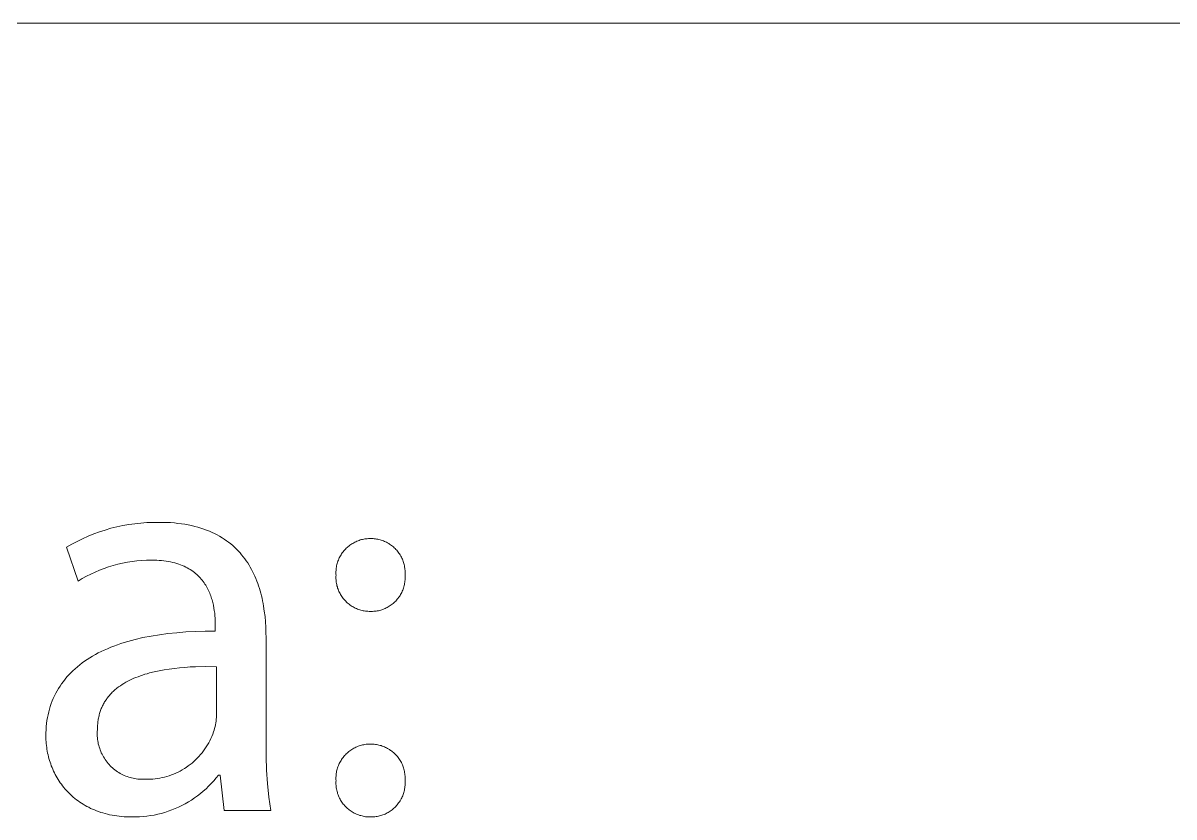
# Model space of a CAD drawing. Header units: millimetres. Extents: x -1656 to 3995, y -637 to 3312.
# Drawn here: x 3635.5 to 3747.4, y -239.8 to -162.7 of the extents above; entities that cross this region are included whole.
import ezdxf

# ---------------------------------------------------------------- set-up
doc = ezdxf.new("R2010")
doc.units = ezdxf.units.MM
doc.header["$MEASUREMENT"] = 0
doc.layers.add('Domyślny', color=7, linetype='Continuous', true_color=0x000000)

msp = doc.modelspace()

# ---------------------------------------------------------------- linework, layer by layer
at = {"layer": 'Domyślny', "color": 18, "lineweight": 15, "true_color": 0x000000}
for p, q in [((3496.48, -162.7), (3990, -162.7)), ((3645.2, -211.52), (3645.78, -211.41)), ((3645.78, -211.41), (3646.36, -211.33)), ((3646.36, -211.33), (3646.95, -211.27)), ((3646.95, -211.27), (3647.53, -211.22)), ((3647.53, -211.22), (3648.12, -211.2)), ((3648.12, -211.2), (3648.71, -211.2)), ((3648.71, -211.2), (3649.1, -211.2)), ((3649.1, -211.2), (3649.48, -211.21)), ((3649.48, -211.21), (3649.85, -211.23)), ((3649.85, -211.23), (3650.21, -211.26)), ((3650.21, -211.26), (3650.56, -211.3)), ((3650.56, -211.3), (3650.9, -211.34)), ((3650.9, -211.34), (3651.24, -211.39)), ((3651.24, -211.39), (3651.56, -211.45)), ((3641.82, -212.55), (3642.37, -212.33)), ((3642.37, -212.33), (3642.92, -212.13)), ((3642.92, -212.13), (3643.48, -211.95)), ((3643.48, -211.95), (3644.05, -211.78)), ((3644.05, -211.78), (3644.62, -211.64)), ((3644.62, -211.64), (3645.2, -211.52)), ((3651.56, -211.45), (3651.88, -211.52)), ((3651.88, -211.52), (3652.19, -211.59)), ((3652.19, -211.59), (3652.49, -211.67)), ((3652.49, -211.67), (3652.78, -211.76)), ((3652.78, -211.76), (3653.07, -211.85)), ((3653.07, -211.85), (3653.34, -211.95)), ((3653.34, -211.95), (3653.61, -212.06)), ((3653.61, -212.06), (3653.87, -212.17)), ((3653.87, -212.17), (3654.12, -212.29)), ((3654.12, -212.29), (3654.37, -212.42)), ((3654.37, -212.42), (3654.61, -212.55)), ((3639.72, -213.62), (3640.23, -213.33)), ((3640.85, -216.9), (3639.72, -213.62)), ((3640.23, -213.33), (3640.75, -213.05)), ((3640.75, -213.05), (3641.28, -212.79)), ((3641.28, -212.79), (3641.82, -212.55)), ((3654.61, -212.55), (3654.84, -212.69)), ((3654.84, -212.69), (3655.06, -212.83)), ((3655.06, -212.83), (3655.28, -212.98)), ((3655.28, -212.98), (3655.48, -213.13)), ((3655.48, -213.13), (3655.69, -213.29)), ((3655.69, -213.29), (3655.88, -213.46)), ((3655.88, -213.46), (3656.07, -213.62)), ((3656.07, -213.62), (3656.25, -213.8)), ((3666.91, -213.72), (3666.99, -213.65)), ((3666.99, -213.65), (3667.08, -213.57)), ((3667.08, -213.57), (3667.17, -213.5)), ((3667.17, -213.5), (3667.26, -213.43)), ((3667.26, -213.43), (3667.35, -213.36)), ((3667.35, -213.36), (3667.45, -213.3)), ((3667.45, -213.3), (3667.54, -213.24)), ((3667.54, -213.24), (3667.64, -213.18)), ((3667.64, -213.18), (3667.75, -213.13)), ((3667.75, -213.13), (3667.85, -213.08)), ((3667.85, -213.08), (3667.96, -213.03)), ((3667.96, -213.03), (3668.06, -212.99)), ((3668.06, -212.99), (3668.17, -212.95)), ((3668.17, -212.95), (3668.28, -212.91)), ((3668.28, -212.91), (3668.39, -212.88)), ((3668.39, -212.88), (3668.5, -212.86)), ((3668.5, -212.86), (3668.62, -212.83)), ((3668.62, -212.83), (3668.73, -212.81)), ((3668.73, -212.81), (3668.84, -212.8)), ((3668.84, -212.8), (3668.96, -212.79)), ((3668.96, -212.79), (3669.07, -212.78)), ((3669.07, -212.78), (3669.19, -212.77)), ((3669.19, -212.77), (3669.3, -212.77)), ((3669.3, -212.77), (3669.42, -212.78)), ((3669.42, -212.78), (3669.53, -212.78)), ((3669.53, -212.78), (3669.64, -212.79)), ((3669.64, -212.79), (3669.76, -212.8)), ((3669.76, -212.8), (3669.87, -212.82)), ((3669.87, -212.82), (3669.98, -212.84)), ((3669.98, -212.84), (3670.09, -212.87)), ((3670.09, -212.87), (3670.2, -212.9)), ((3670.2, -212.9), (3670.31, -212.93)), ((3670.31, -212.93), (3670.42, -212.96)), ((3670.42, -212.96), (3670.53, -213)), ((3670.53, -213), (3670.63, -213.05)), ((3670.63, -213.05), (3670.74, -213.09)), ((3670.74, -213.09), (3670.84, -213.14)), ((3670.84, -213.14), (3670.94, -213.2)), ((3670.94, -213.2), (3671.04, -213.26)), ((3671.04, -213.26), (3671.13, -213.32)), ((3671.13, -213.32), (3671.23, -213.38)), ((3671.23, -213.38), (3671.32, -213.45)), ((3671.32, -213.45), (3671.41, -213.52)), ((3671.41, -213.52), (3671.5, -213.59)), ((3671.5, -213.59), (3671.58, -213.67)), ((3656.25, -213.8), (3656.42, -213.98)), ((3656.42, -213.98), (3656.59, -214.16)), ((3656.59, -214.16), (3656.75, -214.35)), ((3656.75, -214.35), (3656.91, -214.54)), ((3656.91, -214.54), (3657.06, -214.74)), ((3657.06, -214.74), (3657.2, -214.94)), ((3666.15, -214.87), (3666.19, -214.76)), ((3666.19, -214.76), (3666.24, -214.66)), ((3666.24, -214.66), (3666.29, -214.55)), ((3666.29, -214.55), (3666.35, -214.45)), ((3666.35, -214.45), (3666.41, -214.35)), ((3666.41, -214.35), (3666.47, -214.26)), ((3666.47, -214.26), (3666.53, -214.16)), ((3666.53, -214.16), (3666.6, -214.07)), ((3666.6, -214.07), (3666.67, -213.98)), ((3666.67, -213.98), (3666.75, -213.89)), ((3666.75, -213.89), (3666.83, -213.81)), ((3666.83, -213.81), (3666.91, -213.72)), ((3671.58, -213.67), (3671.66, -213.75)), ((3671.66, -213.75), (3671.74, -213.83)), ((3671.74, -213.83), (3671.82, -213.91)), ((3671.82, -213.91), (3671.89, -214)), ((3671.89, -214), (3671.96, -214.09)), ((3671.96, -214.09), (3672.03, -214.18)), ((3672.03, -214.18), (3672.1, -214.27)), ((3672.1, -214.27), (3672.16, -214.37)), ((3672.16, -214.37), (3672.21, -214.47)), ((3672.21, -214.47), (3672.27, -214.57)), ((3672.27, -214.57), (3672.32, -214.67)), ((3672.32, -214.67), (3672.37, -214.77)), ((3672.37, -214.77), (3672.41, -214.88)), ((3642.94, -215.84), (3642.51, -216.03)), ((3643.38, -215.68), (3642.94, -215.84)), ((3643.82, -215.53), (3643.38, -215.68)), ((3644.27, -215.39), (3643.82, -215.53)), ((3644.73, -215.27), (3644.27, -215.39)), ((3645.18, -215.16), (3644.73, -215.27)), ((3645.64, -215.07), (3645.18, -215.16)), ((3646.11, -215), (3645.64, -215.07)), ((3646.57, -214.94), (3646.11, -215)), ((3647.04, -214.9), (3646.57, -214.94)), ((3647.51, -214.88), (3647.04, -214.9)), ((3647.98, -214.87), (3647.51, -214.88)), ((3648.24, -214.87), (3647.98, -214.87)), ((3648.49, -214.88), (3648.24, -214.87)), ((3648.73, -214.89), (3648.49, -214.88)), ((3648.97, -214.91), (3648.73, -214.89)), ((3649.2, -214.94), (3648.97, -214.91)), ((3649.42, -214.97), (3649.2, -214.94)), ((3649.64, -215), (3649.42, -214.97)), ((3649.85, -215.05), (3649.64, -215)), ((3650.05, -215.09), (3649.85, -215.05)), ((3650.25, -215.14), (3650.05, -215.09)), ((3650.44, -215.2), (3650.25, -215.14)), ((3650.63, -215.26), (3650.44, -215.2)), ((3650.81, -215.32), (3650.63, -215.26)), ((3650.98, -215.39), (3650.81, -215.32)), ((3651.15, -215.46), (3650.98, -215.39)), ((3651.31, -215.54), (3651.15, -215.46)), ((3651.46, -215.62), (3651.31, -215.54)), ((3651.61, -215.7), (3651.46, -215.62)), ((3651.76, -215.79), (3651.61, -215.7)), ((3651.9, -215.88), (3651.76, -215.79)), ((3652.03, -215.98), (3651.9, -215.88)), ((3657.2, -214.94), (3657.34, -215.14)), ((3657.34, -215.14), (3657.47, -215.35)), ((3657.47, -215.35), (3657.59, -215.56)), ((3657.59, -215.56), (3657.71, -215.78)), ((3657.71, -215.78), (3657.82, -215.99)), ((3665.91, -215.99), (3665.92, -215.87)), ((3665.92, -215.87), (3665.93, -215.76)), ((3665.93, -215.76), (3665.94, -215.64)), ((3665.94, -215.64), (3665.96, -215.53)), ((3665.96, -215.53), (3665.98, -215.42)), ((3665.98, -215.42), (3666.01, -215.3)), ((3666.01, -215.3), (3666.03, -215.19)), ((3666.03, -215.19), (3666.07, -215.08)), ((3666.07, -215.08), (3666.11, -214.97)), ((3666.11, -214.97), (3666.15, -214.87)), ((3672.41, -214.88), (3672.45, -214.99)), ((3672.45, -214.99), (3672.49, -215.09)), ((3672.49, -215.09), (3672.52, -215.2)), ((3672.52, -215.2), (3672.55, -215.31)), ((3672.55, -215.31), (3672.57, -215.43)), ((3672.57, -215.43), (3672.59, -215.54)), ((3672.59, -215.54), (3672.61, -215.65)), ((3672.61, -215.65), (3672.62, -215.76)), ((3672.62, -215.76), (3672.63, -215.88)), ((3672.63, -215.88), (3672.64, -215.99)), ((3641.25, -216.66), (3640.85, -216.9)), ((3641.66, -216.43), (3641.25, -216.66)), ((3642.08, -216.22), (3641.66, -216.43)), ((3642.51, -216.03), (3642.08, -216.22)), ((3652.16, -216.07), (3652.03, -215.98)), ((3652.28, -216.17), (3652.16, -216.07)), ((3652.4, -216.28), (3652.28, -216.17)), ((3652.51, -216.38), (3652.4, -216.28)), ((3652.62, -216.49), (3652.51, -216.38)), ((3652.73, -216.6), (3652.62, -216.49)), ((3652.83, -216.71), (3652.73, -216.6)), ((3652.92, -216.83), (3652.83, -216.71)), ((3653.01, -216.95), (3652.92, -216.83)), ((3653.1, -217.07), (3653.01, -216.95)), ((3657.82, -215.99), (3657.93, -216.22)), ((3657.93, -216.22), (3658.03, -216.44)), ((3658.03, -216.44), (3658.13, -216.67)), ((3658.13, -216.67), (3658.22, -216.9)), ((3658.22, -216.9), (3658.31, -217.13)), ((3665.91, -216.1), (3665.91, -215.99)), ((3665.91, -216.22), (3665.91, -216.1)), ((3665.92, -216.33), (3665.91, -216.22)), ((3665.91, -216.45), (3665.92, -216.33)), ((3665.91, -216.56), (3665.91, -216.45)), ((3665.91, -216.68), (3665.91, -216.56)), ((3665.92, -216.79), (3665.91, -216.68)), ((3665.93, -216.91), (3665.92, -216.79)), ((3665.95, -217.02), (3665.93, -216.91)), ((3672.62, -216.9), (3672.61, -217.02)), ((3672.63, -216.79), (3672.62, -216.9)), ((3672.64, -216.22), (3672.63, -216.33)), ((3672.63, -216.33), (3672.64, -216.45)), ((3672.64, -216.68), (3672.63, -216.79)), ((3672.64, -215.99), (3672.64, -216.1)), ((3672.64, -216.1), (3672.64, -216.22)), ((3672.64, -216.45), (3672.64, -216.56)), ((3672.64, -216.56), (3672.64, -216.68)), ((3653.18, -217.19), (3653.1, -217.07)), ((3653.26, -217.31), (3653.18, -217.19)), ((3653.33, -217.43), (3653.26, -217.31)), ((3653.4, -217.56), (3653.33, -217.43)), ((3653.47, -217.69), (3653.4, -217.56)), ((3653.53, -217.81), (3653.47, -217.69)), ((3653.59, -217.94), (3653.53, -217.81)), ((3653.65, -218.07), (3653.59, -217.94)), ((3653.7, -218.2), (3653.65, -218.07)), ((3658.31, -217.13), (3658.39, -217.37)), ((3658.39, -217.37), (3658.47, -217.61)), ((3658.47, -217.61), (3658.54, -217.85)), ((3658.54, -217.85), (3658.61, -218.09)), ((3658.61, -218.09), (3658.67, -218.33)), ((3665.96, -217.14), (3665.95, -217.02)), ((3665.99, -217.25), (3665.96, -217.14)), ((3666.01, -217.36), (3665.99, -217.25)), ((3666.05, -217.47), (3666.01, -217.36)), ((3666.08, -217.58), (3666.05, -217.47)), ((3666.12, -217.69), (3666.08, -217.58)), ((3666.16, -217.8), (3666.12, -217.69)), ((3666.21, -217.91), (3666.16, -217.8)), ((3666.26, -218.01), (3666.21, -217.91)), ((3666.31, -218.11), (3666.26, -218.01)), ((3666.37, -218.22), (3666.31, -218.11)), ((3672.26, -218.1), (3672.2, -218.2)), ((3672.31, -218), (3672.26, -218.1)), ((3672.36, -217.9), (3672.31, -218)), ((3672.4, -217.79), (3672.36, -217.9)), ((3672.44, -217.68), (3672.4, -217.79)), ((3672.48, -217.58), (3672.44, -217.68)), ((3672.51, -217.47), (3672.48, -217.58)), ((3672.54, -217.35), (3672.51, -217.47)), ((3672.57, -217.24), (3672.54, -217.35)), ((3672.59, -217.13), (3672.57, -217.24)), ((3672.61, -217.02), (3672.59, -217.13)), ((3653.75, -218.33), (3653.7, -218.2)), ((3653.79, -218.47), (3653.75, -218.33)), ((3653.83, -218.6), (3653.79, -218.47)), ((3653.87, -218.73), (3653.83, -218.6)), ((3653.91, -218.86), (3653.87, -218.73)), ((3653.94, -218.99), (3653.91, -218.86)), ((3653.98, -219.12), (3653.94, -218.99)), ((3654, -219.26), (3653.98, -219.12)), ((3658.67, -218.33), (3658.73, -218.58)), ((3658.73, -218.58), (3658.78, -218.83)), ((3658.78, -218.83), (3658.83, -219.08)), ((3658.83, -219.08), (3658.88, -219.33)), ((3666.43, -218.31), (3666.37, -218.22)), ((3666.49, -218.41), (3666.43, -218.31)), ((3666.56, -218.5), (3666.49, -218.41)), ((3666.63, -218.6), (3666.56, -218.5)), ((3666.7, -218.69), (3666.63, -218.6)), ((3666.78, -218.77), (3666.7, -218.69)), ((3666.86, -218.86), (3666.78, -218.77)), ((3666.94, -218.94), (3666.86, -218.86)), ((3667.02, -219.02), (3666.94, -218.94)), ((3667.11, -219.09), (3667.02, -219.02)), ((3667.2, -219.16), (3667.11, -219.09)), ((3667.3, -219.23), (3667.2, -219.16)), ((3667.39, -219.3), (3667.3, -219.23)), ((3671.29, -219.22), (3671.2, -219.28)), ((3671.38, -219.15), (3671.29, -219.22)), ((3671.47, -219.08), (3671.38, -219.15)), ((3671.56, -219), (3671.47, -219.08)), ((3671.64, -218.92), (3671.56, -219)), ((3671.72, -218.84), (3671.64, -218.92)), ((3671.8, -218.76), (3671.72, -218.84)), ((3671.87, -218.67), (3671.8, -218.76)), ((3671.95, -218.58), (3671.87, -218.67)), ((3672.01, -218.49), (3671.95, -218.58)), ((3672.08, -218.4), (3672.01, -218.49)), ((3672.14, -218.3), (3672.08, -218.4)), ((3672.2, -218.2), (3672.14, -218.3)), ((3654.05, -219.52), (3654, -219.26)), ((3654.09, -219.77), (3654.05, -219.52)), ((3654.13, -220.03), (3654.09, -219.77)), ((3654.15, -220.27), (3654.13, -220.03)), ((3654.17, -220.51), (3654.15, -220.27)), ((3658.88, -219.33), (3658.95, -219.84)), ((3658.95, -219.84), (3659.02, -220.35)), ((3659.02, -220.35), (3659.06, -220.86)), ((3667.49, -219.36), (3667.39, -219.3)), ((3667.59, -219.42), (3667.49, -219.36)), ((3667.69, -219.47), (3667.59, -219.42)), ((3667.79, -219.53), (3667.69, -219.47)), ((3667.9, -219.57), (3667.79, -219.53)), ((3668, -219.62), (3667.9, -219.57)), ((3668.11, -219.66), (3668, -219.62)), ((3668.22, -219.7), (3668.11, -219.66)), ((3668.33, -219.73), (3668.22, -219.7)), ((3668.45, -219.76), (3668.33, -219.73)), ((3668.56, -219.78), (3668.45, -219.76)), ((3668.67, -219.8), (3668.56, -219.78)), ((3668.79, -219.82), (3668.67, -219.8)), ((3668.9, -219.83), (3668.79, -219.82)), ((3669.02, -219.84), (3668.9, -219.83)), ((3669.13, -219.85), (3669.02, -219.84)), ((3669.25, -219.85), (3669.13, -219.85)), ((3669.36, -219.85), (3669.25, -219.85)), ((3669.48, -219.85), (3669.36, -219.85)), ((3669.59, -219.84), (3669.48, -219.85)), ((3669.7, -219.83), (3669.59, -219.84)), ((3669.82, -219.82), (3669.7, -219.83)), ((3669.93, -219.8), (3669.82, -219.82)), ((3670.04, -219.78), (3669.93, -219.8)), ((3670.16, -219.75), (3670.04, -219.78)), ((3670.27, -219.72), (3670.16, -219.75)), ((3670.38, -219.69), (3670.27, -219.72)), ((3670.48, -219.65), (3670.38, -219.69)), ((3670.59, -219.61), (3670.48, -219.65)), ((3670.7, -219.56), (3670.59, -219.61)), ((3670.8, -219.51), (3670.7, -219.56)), ((3670.9, -219.46), (3670.8, -219.51)), ((3671, -219.41), (3670.9, -219.46)), ((3671.1, -219.35), (3671, -219.41)), ((3671.2, -219.28), (3671.1, -219.35)), ((3654.18, -220.75), (3654.17, -220.51)), ((3654.19, -220.97), (3654.18, -220.75)), ((3654.19, -221.19), (3654.19, -220.97)), ((3654.19, -221.77), (3654.19, -221.19)), ((3659.06, -220.86), (3659.09, -221.38)), ((3659.09, -221.38), (3659.11, -221.89)), ((3646.05, -222.67), (3646.41, -222.58)), ((3646.41, -222.58), (3647.16, -222.4)), ((3647.16, -222.4), (3647.94, -222.25)), ((3647.94, -222.25), (3648.75, -222.12)), ((3648.75, -222.12), (3649.59, -222.01)), ((3649.59, -222.01), (3650.45, -221.92)), ((3650.45, -221.92), (3651.34, -221.85)), ((3651.34, -221.85), (3652.26, -221.8)), ((3652.26, -221.8), (3653.21, -221.78)), ((3653.21, -221.78), (3654.19, -221.77)), ((3659.11, -221.89), (3659.12, -222.41)), ((3659.12, -222.41), (3659.12, -232.63)), ((3643.11, -223.75), (3643.4, -223.61)), ((3643.4, -223.61), (3643.71, -223.47)), ((3643.71, -223.47), (3644.02, -223.34)), ((3644.02, -223.34), (3644.34, -223.22)), ((3644.34, -223.22), (3644.67, -223.1)), ((3644.67, -223.1), (3645, -222.98)), ((3645, -222.98), (3645.34, -222.87)), ((3645.34, -222.87), (3645.69, -222.77)), ((3645.69, -222.77), (3646.05, -222.67)), ((3641.25, -224.86), (3641.49, -224.69)), ((3641.49, -224.69), (3641.74, -224.52)), ((3641.74, -224.52), (3642, -224.36)), ((3642, -224.36), (3642.26, -224.2)), ((3642.26, -224.2), (3642.54, -224.04)), ((3642.54, -224.04), (3642.82, -223.89)), ((3642.82, -223.89), (3643.11, -223.75)), ((3639.95, -226.01), (3640.15, -225.81)), ((3640.15, -225.81), (3640.35, -225.61)), ((3640.35, -225.61), (3640.56, -225.42)), ((3640.56, -225.42), (3640.78, -225.23)), ((3640.78, -225.23), (3641.01, -225.04)), ((3641.01, -225.04), (3641.25, -224.86)), ((3647.34, -225.96), (3647.12, -226.03)), ((3647.57, -225.9), (3647.34, -225.96)), ((3647.8, -225.83), (3647.57, -225.9)), ((3648.26, -225.72), (3647.8, -225.83)), ((3648.73, -225.62), (3648.26, -225.72)), ((3649.22, -225.53), (3648.73, -225.62)), ((3649.71, -225.45), (3649.22, -225.53)), ((3650.21, -225.39), (3649.71, -225.45)), ((3650.71, -225.33), (3650.21, -225.39)), ((3651.22, -225.29), (3650.71, -225.33)), ((3651.73, -225.25), (3651.22, -225.29)), ((3652.25, -225.23), (3651.73, -225.25)), ((3653.28, -225.21), (3652.25, -225.23)), ((3654.3, -225.22), (3653.28, -225.21)), ((3654.3, -229.98), (3654.3, -225.22)), ((3639.1, -227.1), (3639.25, -226.87)), ((3639.25, -226.87), (3639.42, -226.65)), ((3639.42, -226.65), (3639.59, -226.43)), ((3639.59, -226.43), (3639.77, -226.22)), ((3639.77, -226.22), (3639.95, -226.01)), ((3644.96, -227.07), (3644.79, -227.19)), ((3645.14, -226.95), (3644.96, -227.07)), ((3645.31, -226.84), (3645.14, -226.95)), ((3645.5, -226.74), (3645.31, -226.84)), ((3645.69, -226.63), (3645.5, -226.74)), ((3645.88, -226.54), (3645.69, -226.63)), ((3646.08, -226.44), (3645.88, -226.54)), ((3646.28, -226.35), (3646.08, -226.44)), ((3646.48, -226.27), (3646.28, -226.35)), ((3646.69, -226.19), (3646.48, -226.27)), ((3646.91, -226.11), (3646.69, -226.19)), ((3647.12, -226.03), (3646.91, -226.11)), ((3638.44, -228.3), (3638.56, -228.05)), ((3638.56, -228.05), (3638.68, -227.8)), ((3638.68, -227.8), (3638.81, -227.56)), ((3638.81, -227.56), (3638.95, -227.33)), ((3638.95, -227.33), (3639.1, -227.1)), ((3643.78, -228.16), (3643.71, -228.24)), ((3643.84, -228.08), (3643.78, -228.16)), ((3643.9, -228.01), (3643.84, -228.08)), ((3643.97, -227.93), (3643.9, -228.01)), ((3644.04, -227.86), (3643.97, -227.93)), ((3644.11, -227.79), (3644.04, -227.86)), ((3644.18, -227.71), (3644.11, -227.79)), ((3644.25, -227.64), (3644.18, -227.71)), ((3644.32, -227.58), (3644.25, -227.64)), ((3644.4, -227.51), (3644.32, -227.58)), ((3644.47, -227.44), (3644.4, -227.51)), ((3644.55, -227.38), (3644.47, -227.44)), ((3644.63, -227.31), (3644.55, -227.38)), ((3644.79, -227.19), (3644.63, -227.31)), ((3638.07, -229.34), (3638.15, -229.08)), ((3638.15, -229.08), (3638.24, -228.81)), ((3638.24, -228.81), (3638.34, -228.55)), ((3638.34, -228.55), (3638.44, -228.3)), ((3643.11, -229.29), (3643.07, -229.38)), ((3643.15, -229.19), (3643.11, -229.29)), ((3643.2, -229.1), (3643.15, -229.19)), ((3643.24, -229.01), (3643.2, -229.1)), ((3643.29, -228.92), (3643.24, -229.01)), ((3643.33, -228.83), (3643.29, -228.92)), ((3643.38, -228.74), (3643.33, -228.83)), ((3643.43, -228.65), (3643.38, -228.74)), ((3643.49, -228.57), (3643.43, -228.65)), ((3643.54, -228.48), (3643.49, -228.57)), ((3643.6, -228.4), (3643.54, -228.48)), ((3643.65, -228.32), (3643.6, -228.4)), ((3643.71, -228.24), (3643.65, -228.32)), ((3637.83, -230.46), (3637.88, -230.17)), ((3637.88, -230.17), (3637.93, -229.89)), ((3637.93, -229.89), (3638, -229.62)), ((3638, -229.62), (3638.07, -229.34)), ((3642.8, -230.43), (3642.78, -230.54)), ((3642.82, -230.32), (3642.8, -230.43)), ((3642.84, -230.21), (3642.82, -230.32)), ((3642.86, -230.1), (3642.84, -230.21)), ((3642.89, -229.99), (3642.86, -230.1)), ((3642.91, -229.89), (3642.89, -229.99)), ((3642.94, -229.78), (3642.91, -229.89)), ((3642.97, -229.68), (3642.94, -229.78)), ((3643, -229.58), (3642.97, -229.68)), ((3643.04, -229.48), (3643, -229.58)), ((3643.07, -229.38), (3643.04, -229.48)), ((3654.26, -230.51), (3654.28, -230.33)), ((3654.28, -230.33), (3654.3, -230.16)), ((3654.3, -230.16), (3654.3, -229.98)), ((3637.73, -231.64), (3637.74, -231.34)), ((3637.74, -231.34), (3637.76, -231.04)), ((3637.76, -231.04), (3637.79, -230.75)), ((3637.79, -230.75), (3637.83, -230.46)), ((3642.72, -231.52), (3642.71, -231.67)), ((3642.73, -231.37), (3642.72, -231.52)), ((3642.74, -231), (3642.73, -231.12)), ((3642.73, -231.12), (3642.73, -231.25)), ((3642.73, -231.25), (3642.73, -231.37)), ((3642.75, -230.89), (3642.74, -231)), ((3642.76, -230.77), (3642.75, -230.89)), ((3642.77, -230.65), (3642.76, -230.77)), ((3642.78, -230.54), (3642.77, -230.65)), ((3653.94, -231.78), (3654.02, -231.56)), ((3654.02, -231.56), (3654.08, -231.39)), ((3654.08, -231.39), (3654.12, -231.21)), ((3654.12, -231.21), (3654.17, -231.04)), ((3654.17, -231.04), (3654.21, -230.87)), ((3654.21, -230.87), (3654.24, -230.69)), ((3654.24, -230.69), (3654.26, -230.51)), ((3637.72, -231.95), (3637.73, -231.64)), ((3637.73, -232.14), (3637.72, -231.95)), ((3637.73, -232.32), (3637.73, -232.14)), ((3637.74, -232.51), (3637.73, -232.32)), ((3637.76, -232.69), (3637.74, -232.51)), ((3642.71, -231.67), (3642.71, -231.82)), ((3642.71, -231.82), (3642.72, -231.98)), ((3642.72, -231.98), (3642.73, -232.13)), ((3642.73, -232.13), (3642.74, -232.28)), ((3642.74, -232.28), (3642.77, -232.43)), ((3642.77, -232.43), (3642.79, -232.58)), ((3642.79, -232.58), (3642.82, -232.73)), ((3653.43, -232.82), (3653.55, -232.62)), ((3653.55, -232.62), (3653.66, -232.41)), ((3653.66, -232.41), (3653.76, -232.2)), ((3653.76, -232.2), (3653.85, -231.99)), ((3653.85, -231.99), (3653.94, -231.78)), ((3659.12, -232.63), (3659.12, -233.95)), ((3637.78, -232.88), (3637.76, -232.69)), ((3637.8, -233.06), (3637.78, -232.88)), ((3637.83, -233.24), (3637.8, -233.06)), ((3637.86, -233.42), (3637.83, -233.24)), ((3637.89, -233.61), (3637.86, -233.42)), ((3637.93, -233.79), (3637.89, -233.61)), ((3637.97, -233.97), (3637.93, -233.79)), ((3642.82, -232.73), (3642.86, -232.88)), ((3642.86, -232.88), (3642.9, -233.02)), ((3642.9, -233.02), (3642.95, -233.17)), ((3642.95, -233.17), (3643, -233.31)), ((3643, -233.31), (3643.05, -233.45)), ((3643.05, -233.45), (3643.11, -233.59)), ((3643.11, -233.59), (3643.18, -233.73)), ((3643.18, -233.73), (3643.25, -233.86)), ((3652.6, -233.94), (3652.76, -233.76)), ((3652.76, -233.76), (3652.91, -233.59)), ((3652.91, -233.59), (3653.05, -233.4)), ((3653.05, -233.4), (3653.18, -233.21)), ((3653.18, -233.21), (3653.31, -233.02)), ((3653.31, -233.02), (3653.43, -232.82)), ((3666.75, -233.86), (3666.83, -233.77)), ((3666.83, -233.77), (3666.91, -233.69)), ((3666.91, -233.69), (3666.99, -233.61)), ((3666.99, -233.61), (3667.08, -233.54)), ((3667.08, -233.54), (3667.17, -233.46)), ((3667.17, -233.46), (3667.26, -233.39)), ((3667.26, -233.39), (3667.35, -233.33)), ((3667.35, -233.33), (3667.45, -233.26)), ((3667.45, -233.26), (3667.54, -233.2)), ((3667.54, -233.2), (3667.64, -233.14)), ((3667.64, -233.14), (3667.75, -233.09)), ((3667.75, -233.09), (3667.85, -233.04)), ((3667.85, -233.04), (3667.96, -233)), ((3667.96, -233), (3668.06, -232.95)), ((3668.06, -232.95), (3668.17, -232.91)), ((3668.17, -232.91), (3668.28, -232.88)), ((3668.28, -232.88), (3668.39, -232.85)), ((3668.39, -232.85), (3668.5, -232.82)), ((3668.5, -232.82), (3668.62, -232.8)), ((3668.62, -232.8), (3668.73, -232.78)), ((3668.73, -232.78), (3668.84, -232.76)), ((3668.84, -232.76), (3668.96, -232.75)), ((3668.96, -232.75), (3669.07, -232.74)), ((3669.07, -232.74), (3669.19, -232.74)), ((3669.19, -232.74), (3669.3, -232.74)), ((3669.3, -232.74), (3669.42, -232.74)), ((3669.42, -232.74), (3669.53, -232.75)), ((3669.53, -232.75), (3669.64, -232.76)), ((3669.64, -232.76), (3669.76, -232.77)), ((3669.76, -232.77), (3669.87, -232.79)), ((3669.87, -232.79), (3669.98, -232.81)), ((3669.98, -232.81), (3670.09, -232.83)), ((3670.09, -232.83), (3670.2, -232.86)), ((3670.2, -232.86), (3670.31, -232.89)), ((3670.31, -232.89), (3670.42, -232.93)), ((3670.42, -232.93), (3670.53, -232.97)), ((3670.53, -232.97), (3670.63, -233.01)), ((3670.63, -233.01), (3670.74, -233.06)), ((3670.74, -233.06), (3670.84, -233.11)), ((3670.84, -233.11), (3670.94, -233.16)), ((3670.94, -233.16), (3671.04, -233.22)), ((3671.04, -233.22), (3671.13, -233.28)), ((3671.13, -233.28), (3671.23, -233.35)), ((3671.23, -233.35), (3671.32, -233.41)), ((3671.32, -233.41), (3671.41, -233.48)), ((3671.41, -233.48), (3671.5, -233.56)), ((3671.5, -233.56), (3671.58, -233.63)), ((3671.58, -233.63), (3671.66, -233.71)), ((3671.66, -233.71), (3671.74, -233.79)), ((3671.74, -233.79), (3671.82, -233.88)), ((3638.02, -234.15), (3637.97, -233.97)), ((3638.07, -234.32), (3638.02, -234.15)), ((3638.13, -234.5), (3638.07, -234.32)), ((3638.19, -234.67), (3638.13, -234.5)), ((3638.25, -234.85), (3638.19, -234.67)), ((3638.32, -235.02), (3638.25, -234.85)), ((3643.25, -233.86), (3643.33, -233.99)), ((3643.33, -233.99), (3643.41, -234.12)), ((3643.41, -234.12), (3643.49, -234.25)), ((3643.49, -234.25), (3643.58, -234.37)), ((3643.58, -234.37), (3643.67, -234.49)), ((3643.67, -234.49), (3643.77, -234.61)), ((3643.77, -234.61), (3643.87, -234.73)), ((3643.87, -234.73), (3643.97, -234.84)), ((3643.97, -234.84), (3644.08, -234.94)), ((3651.37, -235), (3651.56, -234.86)), ((3651.56, -234.86), (3651.75, -234.73)), ((3651.75, -234.73), (3651.93, -234.58)), ((3651.93, -234.58), (3652.11, -234.43)), ((3652.11, -234.43), (3652.28, -234.27)), ((3652.28, -234.27), (3652.44, -234.11)), ((3652.44, -234.11), (3652.6, -233.94)), ((3659.12, -233.95), (3659.17, -235.26)), ((3666.11, -234.94), (3666.15, -234.83)), ((3666.15, -234.83), (3666.19, -234.73)), ((3666.19, -234.73), (3666.24, -234.62)), ((3666.24, -234.62), (3666.29, -234.52)), ((3666.29, -234.52), (3666.35, -234.42)), ((3666.35, -234.42), (3666.41, -234.32)), ((3666.41, -234.32), (3666.47, -234.22)), ((3666.47, -234.22), (3666.53, -234.13)), ((3666.53, -234.13), (3666.6, -234.03)), ((3666.6, -234.03), (3666.67, -233.94)), ((3666.67, -233.94), (3666.75, -233.86)), ((3671.82, -233.88), (3671.89, -233.96)), ((3671.89, -233.96), (3671.96, -234.05)), ((3671.96, -234.05), (3672.03, -234.15)), ((3672.03, -234.15), (3672.1, -234.24)), ((3672.1, -234.24), (3672.16, -234.34)), ((3672.16, -234.34), (3672.21, -234.43)), ((3672.21, -234.43), (3672.27, -234.53)), ((3672.27, -234.53), (3672.32, -234.64)), ((3672.32, -234.64), (3672.37, -234.74)), ((3672.37, -234.74), (3672.41, -234.85)), ((3672.41, -234.85), (3672.45, -234.95)), ((3638.39, -235.19), (3638.32, -235.02)), ((3638.47, -235.36), (3638.39, -235.19)), ((3638.55, -235.53), (3638.47, -235.36)), ((3638.64, -235.69), (3638.55, -235.53)), ((3638.72, -235.86), (3638.64, -235.69)), ((3638.82, -236.02), (3638.72, -235.86)), ((3638.91, -236.18), (3638.82, -236.02)), ((3644.08, -234.94), (3644.19, -235.05)), ((3644.19, -235.05), (3644.31, -235.14)), ((3644.31, -235.14), (3644.43, -235.24)), ((3644.43, -235.24), (3644.55, -235.33)), ((3644.55, -235.33), (3644.67, -235.42)), ((3644.67, -235.42), (3644.8, -235.5)), ((3644.8, -235.5), (3644.93, -235.58)), ((3644.93, -235.58), (3645.07, -235.65)), ((3645.07, -235.65), (3645.2, -235.72)), ((3645.2, -235.72), (3645.34, -235.78)), ((3645.34, -235.78), (3645.48, -235.84)), ((3645.48, -235.84), (3645.62, -235.9)), ((3645.62, -235.9), (3645.77, -235.94)), ((3645.77, -235.94), (3645.91, -235.99)), ((3645.91, -235.99), (3646.06, -236.03)), ((3646.06, -236.03), (3646.21, -236.06)), ((3648.8, -236.04), (3649.03, -235.99)), ((3649.03, -235.99), (3649.26, -235.94)), ((3649.26, -235.94), (3649.48, -235.88)), ((3649.48, -235.88), (3649.7, -235.81)), ((3649.7, -235.81), (3649.92, -235.73)), ((3649.92, -235.73), (3650.14, -235.65)), ((3650.14, -235.65), (3650.35, -235.56)), ((3650.35, -235.56), (3650.57, -235.46)), ((3650.57, -235.46), (3650.77, -235.36)), ((3650.77, -235.36), (3650.98, -235.24)), ((3650.98, -235.24), (3651.18, -235.12)), ((3651.18, -235.12), (3651.37, -235)), ((3654.49, -235.75), (3654.27, -236.03)), ((3654.66, -235.75), (3654.49, -235.75)), ((3655.04, -239.2), (3654.66, -235.75)), ((3659.17, -235.26), (3659.26, -236.58)), ((3665.91, -235.95), (3665.92, -235.84)), ((3665.91, -236.07), (3665.91, -235.95)), ((3665.92, -235.84), (3665.93, -235.72)), ((3665.93, -235.72), (3665.94, -235.61)), ((3665.94, -235.61), (3665.96, -235.49)), ((3665.96, -235.49), (3665.98, -235.38)), ((3665.98, -235.38), (3666.01, -235.27)), ((3666.01, -235.27), (3666.03, -235.16)), ((3666.03, -235.16), (3666.07, -235.05)), ((3666.07, -235.05), (3666.11, -234.94)), ((3672.45, -234.95), (3672.49, -235.06)), ((3672.49, -235.06), (3672.52, -235.17)), ((3672.52, -235.17), (3672.55, -235.28)), ((3672.55, -235.28), (3672.57, -235.39)), ((3672.57, -235.39), (3672.59, -235.5)), ((3672.59, -235.5), (3672.61, -235.62)), ((3672.61, -235.62), (3672.62, -235.73)), ((3672.62, -235.73), (3672.63, -235.84)), ((3672.63, -235.84), (3672.64, -235.96)), ((3672.64, -235.96), (3672.64, -236.07)), ((3639.02, -236.33), (3638.91, -236.18)), ((3639.12, -236.49), (3639.02, -236.33)), ((3639.23, -236.64), (3639.12, -236.49)), ((3639.34, -236.79), (3639.23, -236.64)), ((3639.46, -236.94), (3639.34, -236.79)), ((3639.58, -237.09), (3639.46, -236.94)), ((3639.71, -237.23), (3639.58, -237.09)), ((3646.21, -236.06), (3646.35, -236.09)), ((3646.35, -236.09), (3646.5, -236.12)), ((3646.5, -236.12), (3646.66, -236.13)), ((3646.66, -236.13), (3646.81, -236.15)), ((3646.81, -236.15), (3646.96, -236.16)), ((3646.96, -236.16), (3647.11, -236.16)), ((3647.11, -236.16), (3647.26, -236.16)), ((3647.26, -236.16), (3647.41, -236.15)), ((3647.41, -236.15), (3647.65, -236.15)), ((3647.65, -236.15), (3647.88, -236.14)), ((3647.88, -236.14), (3648.11, -236.13)), ((3648.11, -236.13), (3648.34, -236.11)), ((3648.34, -236.11), (3648.57, -236.08)), ((3648.57, -236.08), (3648.8, -236.04)), ((3653.29, -237.08), (3653.02, -237.32)), ((3653.54, -236.83), (3653.29, -237.08)), ((3653.79, -236.57), (3653.54, -236.83)), ((3654.04, -236.31), (3653.79, -236.57)), ((3654.27, -236.03), (3654.04, -236.31)), ((3659.26, -236.58), (3659.39, -237.89)), ((3665.91, -236.18), (3665.91, -236.07)), ((3665.92, -236.3), (3665.91, -236.18)), ((3665.91, -236.41), (3665.92, -236.3)), ((3665.91, -236.53), (3665.91, -236.41)), ((3665.91, -236.64), (3665.91, -236.53)), ((3665.92, -236.76), (3665.91, -236.64)), ((3665.93, -236.87), (3665.92, -236.76)), ((3665.95, -236.99), (3665.93, -236.87)), ((3665.97, -237.1), (3665.95, -236.99)), ((3665.99, -237.22), (3665.97, -237.1)), ((3672.59, -237.1), (3672.57, -237.21)), ((3672.61, -236.98), (3672.59, -237.1)), ((3672.62, -236.87), (3672.61, -236.98)), ((3672.63, -236.75), (3672.62, -236.87)), ((3672.64, -236.18), (3672.63, -236.3)), ((3672.63, -236.3), (3672.64, -236.41)), ((3672.64, -236.64), (3672.63, -236.75)), ((3672.64, -236.07), (3672.64, -236.18)), ((3672.64, -236.41), (3672.64, -236.53)), ((3672.64, -236.53), (3672.64, -236.64)), ((3639.84, -237.37), (3639.71, -237.23)), ((3639.97, -237.5), (3639.84, -237.37)), ((3640.11, -237.64), (3639.97, -237.5)), ((3640.25, -237.77), (3640.11, -237.64)), ((3640.39, -237.89), (3640.25, -237.77)), ((3640.54, -238.02), (3640.39, -237.89)), ((3640.7, -238.14), (3640.54, -238.02)), ((3640.85, -238.26), (3640.7, -238.14)), ((3641.02, -238.37), (3640.85, -238.26)), ((3651.87, -238.17), (3651.57, -238.36)), ((3652.17, -237.97), (3651.87, -238.17)), ((3652.46, -237.76), (3652.17, -237.97)), ((3652.74, -237.54), (3652.46, -237.76)), ((3653.02, -237.32), (3652.74, -237.54)), ((3659.39, -237.89), (3659.57, -239.2)), ((3666.02, -237.33), (3665.99, -237.22)), ((3666.05, -237.44), (3666.02, -237.33)), ((3666.08, -237.55), (3666.05, -237.44)), ((3666.12, -237.66), (3666.08, -237.55)), ((3666.16, -237.76), (3666.12, -237.66)), ((3666.21, -237.87), (3666.16, -237.76)), ((3666.26, -237.98), (3666.21, -237.87)), ((3666.31, -238.08), (3666.26, -237.98)), ((3666.37, -238.18), (3666.31, -238.08)), ((3666.43, -238.28), (3666.37, -238.18)), ((3672.14, -238.26), (3672.08, -238.36)), ((3672.2, -238.17), (3672.14, -238.26)), ((3672.25, -238.07), (3672.2, -238.17)), ((3672.31, -237.96), (3672.25, -238.07)), ((3672.35, -237.86), (3672.31, -237.96)), ((3672.4, -237.75), (3672.35, -237.86)), ((3672.44, -237.65), (3672.4, -237.75)), ((3672.48, -237.54), (3672.44, -237.65)), ((3672.51, -237.43), (3672.48, -237.54)), ((3672.54, -237.32), (3672.51, -237.43)), ((3672.57, -237.21), (3672.54, -237.32)), ((3641.18, -238.48), (3641.02, -238.37)), ((3641.35, -238.59), (3641.18, -238.48)), ((3641.53, -238.69), (3641.35, -238.59)), ((3641.7, -238.79), (3641.53, -238.69)), ((3641.89, -238.88), (3641.7, -238.79)), ((3642.07, -238.98), (3641.89, -238.88)), ((3642.26, -239.06), (3642.07, -238.98)), ((3642.45, -239.14), (3642.26, -239.06)), ((3642.65, -239.22), (3642.45, -239.14)), ((3642.85, -239.3), (3642.65, -239.22)), ((3643.06, -239.37), (3642.85, -239.3)), ((3643.27, -239.43), (3643.06, -239.37)), ((3649.28, -239.37), (3648.93, -239.47)), ((3649.62, -239.26), (3649.28, -239.37)), ((3649.96, -239.14), (3649.62, -239.26)), ((3650.29, -239.01), (3649.96, -239.14)), ((3650.62, -238.86), (3650.29, -239.01)), ((3650.94, -238.71), (3650.62, -238.86)), ((3651.26, -238.54), (3650.94, -238.71)), ((3651.57, -238.36), (3651.26, -238.54)), ((3659.57, -239.2), (3655.04, -239.2)), ((3666.49, -238.37), (3666.43, -238.28)), ((3666.56, -238.47), (3666.49, -238.37)), ((3666.63, -238.56), (3666.56, -238.47)), ((3666.71, -238.65), (3666.63, -238.56)), ((3666.78, -238.73), (3666.71, -238.65)), ((3666.86, -238.82), (3666.78, -238.73)), ((3666.94, -238.9), (3666.86, -238.82)), ((3667.03, -238.98), (3666.94, -238.9)), ((3667.12, -239.05), (3667.03, -238.98)), ((3667.21, -239.12), (3667.12, -239.05)), ((3667.3, -239.19), (3667.21, -239.12)), ((3667.39, -239.26), (3667.3, -239.19)), ((3667.49, -239.32), (3667.39, -239.26)), ((3667.59, -239.38), (3667.49, -239.32)), ((3667.69, -239.44), (3667.59, -239.38)), ((3671, -239.37), (3670.9, -239.42)), ((3671.1, -239.31), (3671, -239.37)), ((3671.19, -239.25), (3671.1, -239.31)), ((3671.29, -239.18), (3671.19, -239.25)), ((3671.38, -239.11), (3671.29, -239.18)), ((3671.47, -239.04), (3671.38, -239.11)), ((3671.55, -238.96), (3671.47, -239.04)), ((3671.64, -238.89), (3671.55, -238.96)), ((3671.72, -238.8), (3671.64, -238.89)), ((3671.8, -238.72), (3671.72, -238.8)), ((3671.87, -238.63), (3671.8, -238.72)), ((3671.94, -238.54), (3671.87, -238.63)), ((3672.01, -238.45), (3671.94, -238.54)), ((3672.08, -238.36), (3672.01, -238.45)), ((3643.48, -239.49), (3643.27, -239.43)), ((3643.7, -239.55), (3643.48, -239.49)), ((3643.92, -239.6), (3643.7, -239.55)), ((3644.15, -239.64), (3643.92, -239.6)), ((3644.38, -239.68), (3644.15, -239.64)), ((3644.61, -239.72), (3644.38, -239.68)), ((3644.85, -239.75), (3644.61, -239.72)), ((3645.09, -239.77), (3644.85, -239.75)), ((3645.34, -239.79), (3645.09, -239.77)), ((3645.59, -239.81), (3645.34, -239.79)), ((3645.84, -239.82), (3645.59, -239.81)), ((3646.1, -239.82), (3645.84, -239.82)), ((3646.46, -239.82), (3646.1, -239.82)), ((3646.81, -239.81), (3646.46, -239.82)), ((3647.17, -239.78), (3646.81, -239.81)), ((3647.53, -239.74), (3647.17, -239.78)), ((3647.88, -239.69), (3647.53, -239.74)), ((3648.24, -239.63), (3647.88, -239.69)), ((3648.59, -239.56), (3648.24, -239.63)), ((3648.93, -239.47), (3648.59, -239.56)), ((3667.79, -239.49), (3667.69, -239.44)), ((3667.9, -239.54), (3667.79, -239.49)), ((3668.01, -239.58), (3667.9, -239.54)), ((3668.11, -239.62), (3668.01, -239.58)), ((3668.22, -239.66), (3668.11, -239.62)), ((3668.33, -239.69), (3668.22, -239.66)), ((3668.45, -239.72), (3668.33, -239.69)), ((3668.56, -239.75), (3668.45, -239.72)), ((3668.67, -239.77), (3668.56, -239.75)), ((3668.79, -239.79), (3668.67, -239.77)), ((3668.9, -239.8), (3668.79, -239.79)), ((3669.02, -239.81), (3668.9, -239.8)), ((3669.13, -239.81), (3669.02, -239.81)), ((3669.25, -239.82), (3669.13, -239.81)), ((3669.36, -239.82), (3669.25, -239.82)), ((3669.48, -239.81), (3669.36, -239.82)), ((3669.59, -239.81), (3669.48, -239.81)), ((3669.7, -239.8), (3669.59, -239.81)), ((3669.82, -239.78), (3669.7, -239.8)), ((3669.93, -239.76), (3669.82, -239.78)), ((3670.04, -239.74), (3669.93, -239.76)), ((3670.15, -239.71), (3670.04, -239.74)), ((3670.26, -239.68), (3670.15, -239.71)), ((3670.37, -239.65), (3670.26, -239.68)), ((3670.48, -239.61), (3670.37, -239.65)), ((3670.59, -239.57), (3670.48, -239.61)), ((3670.69, -239.53), (3670.59, -239.57)), ((3670.8, -239.48), (3670.69, -239.53)), ((3670.9, -239.42), (3670.8, -239.48))]:
    msp.add_line(p, q, dxfattribs=at)

doc.saveas('drawing.dxf')
